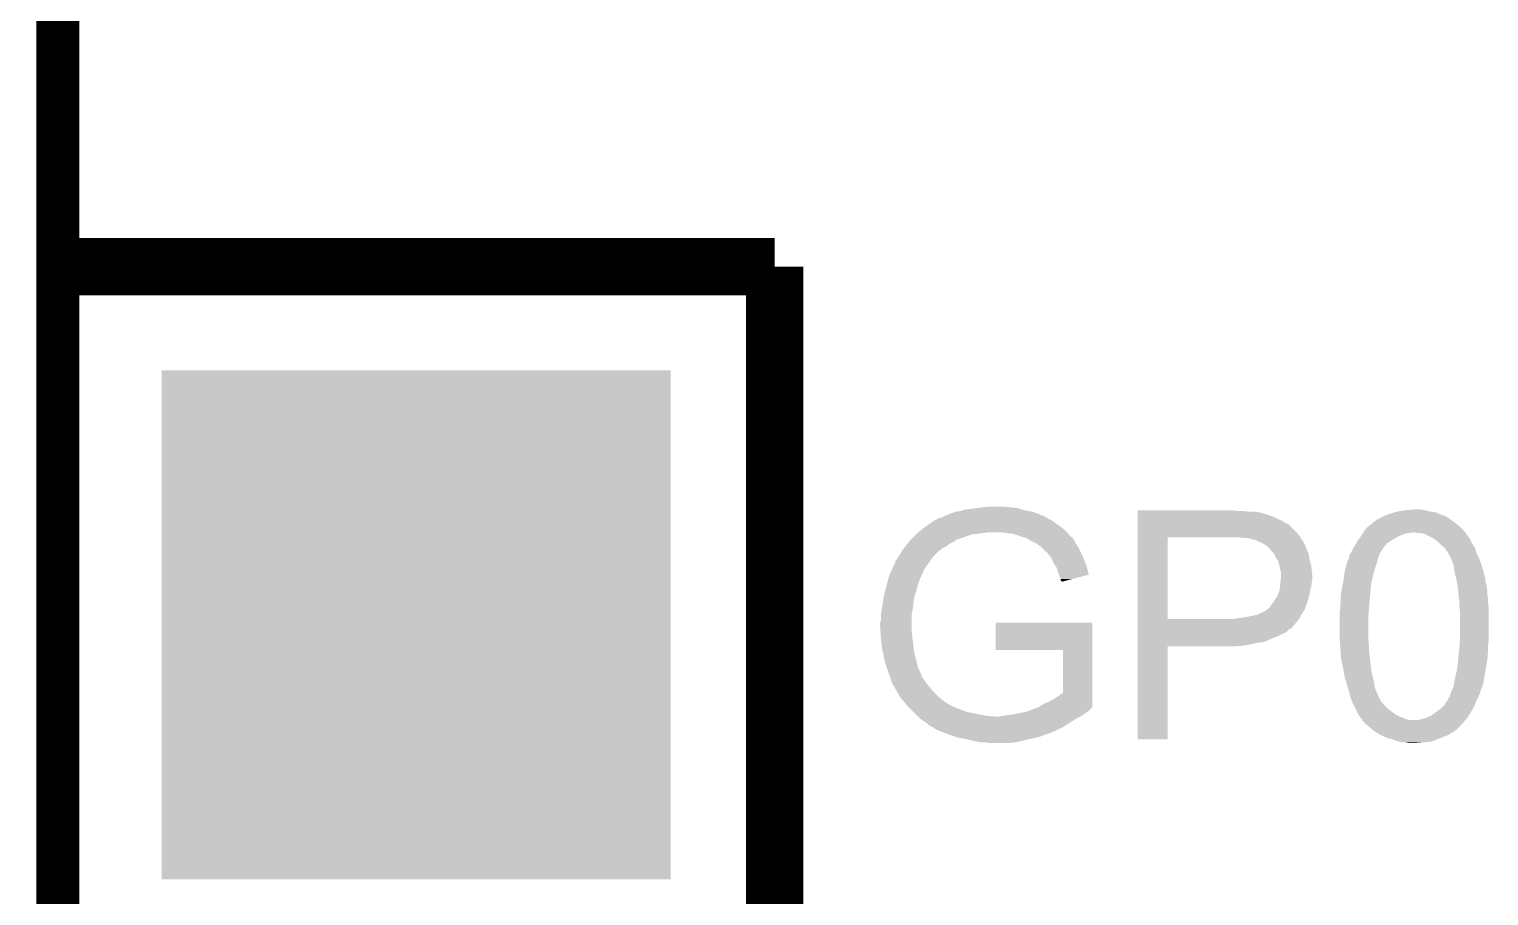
# Model space of a CAD drawing. Extents: x -1.4 to 24.2, y -3.9 to 40.3.
# Drawn here: x -1.37 to 3.8, y 30.03 to 33.1 of the extents above; entities that cross this region are included whole.
import ezdxf

# ---------------------------------------------------------------- set-up
doc = ezdxf.new("R2010")
doc.units = 0
doc.layers.get('0').update_dxf_attribs({"linetype": 'CONTINUOUS'})
for name, color, linetype in [('USBI2CCLICK_V102A_GKO', 5, 'CONTINUOUS'), ('USBI2CCLICK_V102A_GTO', 14, 'CONTINUOUS'), ('USBI2CCLICK_V102A_GTS', 12, 'CONTINUOUS')]:
    doc.layers.add(name, color=color, linetype=linetype)

# ---------------------------------------------------------------- blocks, each defined once
blk = doc.blocks.new('SQUARE_66')
blk.add_solid([(0.9017, 0.9017), (0.9017, -0.9017), (-0.9017, 0.9017), (-0.9017, -0.9017)])

msp = doc.modelspace()

# ---------------------------------------------------------------- linework, layer by layer
at = {"layer": 'USBI2CCLICK_V102A_GKO', "const_width": 0.1524}
msp.add_lwpolyline([(-1.27, -3.81), (-1.27, 39.116)], dxfattribs=at)
at = {"layer": 'USBI2CCLICK_V102A_GTO', "const_width": 0.2032}
for points in [[(-1.27, 32.258), (1.27, 32.258)], [(1.27, 22.098), (1.27, 32.258)]]:
    msp.add_lwpolyline(points, dxfattribs=at)
at = {"layer": 'USBI2CCLICK_V102A_GTO'}
for points in [[(1.912622, 31.38932), (1.930402, 31.391862), (2.18185, 31.38932), (2.167874, 31.391862)], [(1.930402, 31.391862), (1.938018, 31.3944), (2.167874, 31.391862), (2.15392, 31.3944)], [(1.938018, 31.3944), (1.945642, 31.39694), (2.15392, 31.3944), (2.145454, 31.39694)], [(1.945642, 31.39694), (1.986282, 31.40202), (2.145454, 31.39694), (2.128522, 31.40202)], [(1.986282, 31.40202), (2.006602, 31.40456), (2.128522, 31.40202), (2.10312, 31.40456)], [(2.006602, 31.40456), (2.026922, 31.4071), (2.10312, 31.40456), (2.0828, 31.4071)], [(2.55526, 31.39186), (2.555262, 31.3944), (2.905762, 31.39186), (2.88798, 31.3944)], [(2.55526, 31.38932), (2.55526, 31.39186), (2.946402, 31.38932), (2.92608, 31.39186)], [(3.47472, 31.38932), (3.505198, 31.3944), (3.591562, 31.38932), (3.573782, 31.3944)], [(3.505198, 31.3944), (3.535678, 31.39694), (3.573782, 31.3944), (3.558538, 31.39694)], [(1.8034, 31.33598), (1.81864, 31.34614), (2.282444, 31.33598), (2.26822, 31.34614)], [(1.81864, 31.34614), (1.83642, 31.358838), (2.26822, 31.34614), (2.25044, 31.358838)], [(1.83642, 31.358838), (1.836424, 31.35884), (2.25044, 31.358838), (2.250438, 31.35884)], [(1.836424, 31.35884), (1.838964, 31.358842), (2.250438, 31.35884), (2.250434, 31.358842)], [(1.838964, 31.358842), (1.844042, 31.361382), (2.250434, 31.358842), (2.245354, 31.361382)], [(1.844042, 31.361382), (1.851658, 31.36646), (2.245354, 31.361382), (2.2352, 31.36646)], [(1.851658, 31.36646), (1.851662, 31.366462), (2.2352, 31.36646), (2.235198, 31.366462)], [(1.851662, 31.366462), (1.861822, 31.369), (2.235198, 31.366462), (2.230966, 31.369)], [(1.861822, 31.369), (1.87198, 31.37408), (2.230966, 31.369), (2.222498, 31.37408)], [(1.87198, 31.37408), (1.878324, 31.376618), (2.222498, 31.37408), (2.217424, 31.376618)], [(1.878324, 31.376618), (1.878328, 31.37662), (2.217424, 31.376618), (2.212346, 31.37662)], [(1.878328, 31.37662), (1.884668, 31.379156), (2.212346, 31.37662), (2.2098, 31.379156)], [(1.884668, 31.379156), (1.897378, 31.38424), (2.2098, 31.379156), (2.195822, 31.38424)], [(1.897378, 31.38424), (1.912614, 31.389318), (2.195822, 31.38424), (2.18186, 31.389318)], [(1.912614, 31.389318), (1.912622, 31.38932), (2.18186, 31.389318), (2.18185, 31.38932)], [(2.555258, 31.315658), (2.55526, 31.343598), (3.119122, 31.315658), (3.09118, 31.343598)], [(2.55526, 31.38678), (2.55526, 31.38932), (2.984502, 31.38678), (2.96672, 31.38932)], [(2.55526, 31.386778), (2.55526, 31.38678), (2.987042, 31.386778), (2.984502, 31.38678)], [(2.55526, 31.384242), (2.55526, 31.386778), (2.99466, 31.384242), (2.987042, 31.386778)], [(2.55526, 31.3817), (2.55526, 31.384242), (3.004818, 31.3817), (2.99466, 31.384242)], [(2.55526, 31.37154), (2.55526, 31.3817), (3.0353, 31.37154), (3.004818, 31.3817)], [(2.55526, 31.36392), (2.55526, 31.37154), (3.05054, 31.36392), (3.0353, 31.37154)], [(2.55526, 31.356298), (2.55526, 31.36392), (3.068322, 31.356298), (3.05054, 31.36392)], [(2.55526, 31.34614), (2.55526, 31.356298), (3.083564, 31.34614), (3.068322, 31.356298)], [(2.55526, 31.346138), (2.55526, 31.34614), (3.086104, 31.346138), (3.083564, 31.34614)], [(2.55526, 31.343598), (2.55526, 31.346138), (3.09118, 31.343598), (3.086104, 31.346138)], [(3.365502, 31.330902), (3.37856, 31.34106), (3.70281, 31.330902), (3.69062, 31.34106)], [(3.37856, 31.34106), (3.38836, 31.348682), (3.69062, 31.34106), (3.681094, 31.348682)], [(3.38836, 31.348682), (3.390898, 31.35122), (3.681094, 31.348682), (3.67792, 31.35122)], [(3.390898, 31.35122), (3.393444, 31.353762), (3.67792, 31.35122), (3.674532, 31.353762)], [(3.393444, 31.353762), (3.39852, 31.356302), (3.674532, 31.353762), (3.671144, 31.356302)], [(3.39852, 31.356302), (3.403604, 31.36138), (3.671144, 31.356302), (3.664372, 31.36138)], [(3.403604, 31.36138), (3.411222, 31.36392), (3.664372, 31.36138), (3.660986, 31.36392)], [(3.411222, 31.36392), (3.415662, 31.366458), (3.660986, 31.36392), (3.6576, 31.366458)], [(3.415662, 31.366458), (3.420106, 31.368998), (3.6576, 31.366458), (3.652524, 31.368998)], [(3.420106, 31.368998), (3.424548, 31.371536), (3.652524, 31.368998), (3.64998, 31.371536)], [(3.424548, 31.371536), (3.429, 31.37408), (3.64998, 31.371536), (3.6432, 31.37408)], [(3.429, 31.37408), (3.442544, 31.37916), (3.6432, 31.37408), (3.62966, 31.37916)], [(3.442544, 31.37916), (3.449318, 31.3817), (3.62966, 31.37916), (3.623734, 31.3817)], [(3.449318, 31.3817), (3.466244, 31.386778), (3.623734, 31.3817), (3.611882, 31.386778)], [(3.466244, 31.386778), (3.47472, 31.38932), (3.611882, 31.386778), (3.591562, 31.38932)], [(1.745996, 31.28264), (1.75006, 31.28772), (1.905, 31.28264), (1.911774, 31.28772)], [(1.75006, 31.28772), (1.752598, 31.290258), (1.911774, 31.28772), (1.91516, 31.290258)], [(1.752598, 31.290258), (1.755138, 31.292798), (1.91516, 31.290258), (1.920236, 31.292798)], [(1.755138, 31.292798), (1.75514, 31.2928), (1.920236, 31.292798), (1.922776, 31.2928)], [(1.75514, 31.2928), (1.76276, 31.30042), (1.922776, 31.2928), (1.94564, 31.30042)], [(1.76276, 31.30042), (1.770378, 31.308038), (1.94564, 31.30042), (1.965956, 31.308038)], [(1.770378, 31.308038), (1.77292, 31.31058), (1.965956, 31.308038), (1.98882, 31.31058)], [(1.77292, 31.31058), (1.77546, 31.31312), (1.98882, 31.31058), (2.0066, 31.31312)], [(1.77546, 31.31312), (1.778564, 31.31566), (2.0066, 31.31312), (2.02438, 31.31566)], [(1.778564, 31.31566), (1.781668, 31.3182), (2.306006, 31.31566), (2.303782, 31.3182)], [(1.781668, 31.3182), (1.800294, 31.33344), (2.303782, 31.3182), (2.286, 31.33344)], [(1.800294, 31.33344), (1.8034, 31.33598), (2.286, 31.33344), (2.282444, 31.33598)], [(2.0955, 31.31312), (2.072638, 31.31566), (2.30823, 31.31312), (2.306006, 31.31566)], [(2.113278, 31.31058), (2.0955, 31.31312), (2.310452, 31.31058), (2.30823, 31.31312)], [(2.13106, 31.305502), (2.113278, 31.31058), (2.314898, 31.305502), (2.310452, 31.31058)], [(2.143758, 31.300422), (2.13106, 31.305502), (2.319344, 31.300422), (2.314898, 31.305502)], [(2.153914, 31.29788), (2.143758, 31.300422), (2.321568, 31.29788), (2.319344, 31.300422)], [(2.15392, 31.297878), (2.153914, 31.29788), (2.322202, 31.297878), (2.321568, 31.29788)], [(2.15394, 31.297872), (2.15392, 31.297878), (2.324104, 31.297872), (2.322202, 31.297878)], [(2.161538, 31.29534), (2.15394, 31.297872), (2.325792, 31.29534), (2.324104, 31.297872)], [(2.170434, 31.290258), (2.161538, 31.29534), (2.32918, 31.290258), (2.325792, 31.29534)], [(2.179322, 31.28518), (2.170434, 31.290258), (2.33172, 31.28518), (2.32918, 31.290258)], [(2.55525, 31.008342), (2.555258, 31.29786), (2.66192, 31.008342), (2.661922, 31.29786)], [(2.555258, 31.30296), (2.555258, 31.315658), (3.12928, 31.30296), (3.119122, 31.315658)], [(2.555258, 31.29788), (2.555258, 31.30296), (3.132668, 31.29788), (3.12928, 31.30296)], [(2.555258, 31.29786), (2.555258, 31.29788), (2.661922, 31.29786), (2.8956, 31.29788)], [(2.933702, 31.29534), (2.91592, 31.29788), (3.13436, 31.29534), (3.132668, 31.29788)], [(2.948942, 31.295338), (2.933702, 31.29534), (3.134362, 31.295338), (3.13436, 31.29534)], [(2.964184, 31.29026), (2.948942, 31.295338), (3.137748, 31.29026), (3.134362, 31.295338)], [(2.969264, 31.290258), (2.964184, 31.29026), (3.137748, 31.290258), (3.137748, 31.29026)], [(2.974336, 31.287722), (2.969264, 31.290258), (3.139438, 31.287722), (3.137748, 31.290258)], [(2.9845, 31.28264), (2.974336, 31.287722), (3.142342, 31.28264), (3.139438, 31.287722)], [(3.33502, 31.28518), (3.338408, 31.290262), (3.452704, 31.28518), (3.459482, 31.290262)], [(3.338408, 31.290262), (3.34518, 31.30042), (3.459482, 31.290262), (3.47726, 31.30042)], [(3.34518, 31.30042), (3.35026, 31.30804), (3.47726, 31.30042), (3.49504, 31.30804)], [(3.35026, 31.30804), (3.353646, 31.31312), (3.49504, 31.30804), (3.510284, 31.31312)], [(3.353646, 31.31312), (3.353648, 31.313122), (3.510284, 31.31312), (3.522984, 31.313122)], [(3.353648, 31.313122), (3.35534, 31.31566), (3.522984, 31.313122), (3.528064, 31.31566)], [(3.35534, 31.31566), (3.363804, 31.328358), (3.716444, 31.31566), (3.705862, 31.328358)], [(3.363804, 31.328358), (3.365502, 31.330902), (3.705862, 31.328358), (3.70281, 31.330902)], [(3.548382, 31.31312), (3.535678, 31.31566), (3.71856, 31.31312), (3.716444, 31.31566)], [(3.571242, 31.31058), (3.561082, 31.31312), (3.720376, 31.31058), (3.71856, 31.31312)], [(3.60172, 31.295338), (3.571242, 31.31058), (3.731262, 31.295338), (3.720376, 31.31058)], [(3.60528, 31.292796), (3.60172, 31.295338), (3.7338, 31.292796), (3.731262, 31.295338)], [(3.615944, 31.28518), (3.60528, 31.292796), (3.73634, 31.28518), (3.7338, 31.292796)], [(1.706882, 31.2293), (1.7145, 31.23946), (1.83134, 31.2293), (1.8415, 31.23946)], [(1.7145, 31.23946), (1.71958, 31.247082), (1.8415, 31.23946), (1.849122, 31.247082)], [(1.71958, 31.247082), (1.728046, 31.25978), (1.849122, 31.247082), (1.864362, 31.25978)], [(1.728046, 31.25978), (1.72974, 31.26232), (1.864362, 31.25978), (1.869442, 31.26232)], [(1.72974, 31.26232), (1.733802, 31.267398), (1.869442, 31.26232), (1.879598, 31.267398)], [(1.733802, 31.267398), (1.74193, 31.277558), (1.879598, 31.267398), (1.8923, 31.277558)], [(1.74193, 31.277558), (1.745996, 31.28264), (1.8923, 31.277558), (1.905, 31.28264)], [(2.189484, 31.280098), (2.179322, 31.28518), (2.334262, 31.280098), (2.33172, 31.28518)], [(2.194558, 31.27756), (2.189484, 31.280098), (2.335954, 31.27756), (2.334262, 31.280098)], [(2.2098, 31.2674), (2.194558, 31.27756), (2.342726, 31.2674), (2.335954, 31.27756)], [(2.212342, 31.264858), (2.2098, 31.2674), (2.34442, 31.264858), (2.342726, 31.2674)], [(2.227578, 31.249622), (2.212342, 31.264858), (2.35204, 31.249622), (2.34442, 31.264858)], [(2.235196, 31.24454), (2.227578, 31.249622), (2.35458, 31.24454), (2.35204, 31.249622)], [(2.237738, 31.239464), (2.235196, 31.24454), (2.356836, 31.239464), (2.35458, 31.24454)], [(2.24028, 31.23692), (2.237738, 31.239464), (2.357968, 31.23692), (2.356836, 31.239464)], [(2.250438, 31.22422), (2.24028, 31.23692), (2.363612, 31.22422), (2.357968, 31.23692)], [(2.997202, 31.27756), (2.9845, 31.28264), (3.145244, 31.27756), (3.142342, 31.28264)], [(3.0099, 31.26994), (2.997202, 31.27756), (3.149598, 31.26994), (3.145244, 31.27756)], [(3.009908, 31.269934), (3.0099, 31.26994), (3.1496, 31.269934), (3.149598, 31.26994)], [(3.013292, 31.267396), (3.009908, 31.269934), (3.149602, 31.267396), (3.1496, 31.269934)], [(3.02006, 31.26232), (3.013292, 31.267396), (3.15214, 31.26232), (3.149602, 31.267396)], [(3.020062, 31.262318), (3.02006, 31.26232), (3.152142, 31.262318), (3.15214, 31.26232)], [(3.027682, 31.25216), (3.020062, 31.262318), (3.156204, 31.25216), (3.152142, 31.262318)], [(3.037842, 31.241996), (3.027682, 31.25216), (3.16027, 31.241996), (3.156204, 31.25216)], [(3.040384, 31.236916), (3.037842, 31.241996), (3.1623, 31.236916), (3.16027, 31.241996)], [(3.04546, 31.226762), (3.040384, 31.236916), (3.163752, 31.226762), (3.1623, 31.236916)], [(3.306232, 31.234378), (3.307082, 31.236924), (3.41122, 31.234378), (3.412068, 31.236924)], [(3.307082, 31.236924), (3.310468, 31.242004), (3.412068, 31.236924), (3.413762, 31.242004)], [(3.310468, 31.242004), (3.31216, 31.244542), (3.413762, 31.242004), (3.415454, 31.244542)], [(3.31216, 31.244542), (3.3147, 31.249622), (3.415454, 31.244542), (3.418842, 31.249622)], [(3.3147, 31.249622), (3.317242, 31.254706), (3.418842, 31.249622), (3.42392, 31.254706)], [(3.317242, 31.254706), (3.318512, 31.257246), (3.42392, 31.254706), (3.423924, 31.257246)], [(3.318512, 31.257246), (3.32232, 31.264858), (3.423924, 31.257246), (3.429634, 31.264858)], [(3.32232, 31.264858), (3.330258, 31.277562), (3.429634, 31.264858), (3.439166, 31.277562)], [(3.330258, 31.277562), (3.333432, 31.282642), (3.439166, 31.277562), (3.44932, 31.282642)], [(3.333432, 31.282642), (3.33502, 31.28518), (3.44932, 31.282642), (3.452704, 31.28518)], [(3.619502, 31.282638), (3.615944, 31.28518), (3.737612, 31.282638), (3.73634, 31.28518)], [(3.627122, 31.275018), (3.619502, 31.282638), (3.741422, 31.275018), (3.737612, 31.282638)], [(3.632202, 31.269938), (3.627122, 31.275018), (3.74481, 31.269938), (3.741422, 31.275018)], [(3.644898, 31.25978), (3.632202, 31.269938), (3.751582, 31.25978), (3.74481, 31.269938)], [(3.644902, 31.259776), (3.644898, 31.25978), (3.751584, 31.259776), (3.751582, 31.25978)], [(3.649994, 31.24962), (3.644902, 31.259776), (3.754484, 31.24962), (3.751584, 31.259776)], [(3.652526, 31.249606), (3.649994, 31.24962), (3.754488, 31.249606), (3.754484, 31.24962)], [(3.65633, 31.242), (3.652526, 31.249606), (3.75666, 31.242), (3.754488, 31.249606)], [(3.666492, 31.221678), (3.65633, 31.242), (3.76682, 31.221678), (3.75666, 31.242)], [(1.678768, 31.17088), (1.685882, 31.18612), (1.79324, 31.17088), (1.80086, 31.18612)], [(1.685882, 31.18612), (1.691808, 31.198818), (1.80086, 31.18612), (1.808478, 31.198818)], [(1.691808, 31.198818), (1.69418, 31.2039), (1.808478, 31.198818), (1.812542, 31.2039)], [(1.69418, 31.2039), (1.69672, 31.208984), (1.812542, 31.2039), (1.81661, 31.208984)], [(1.69672, 31.208984), (1.696722, 31.21152), (1.81661, 31.208984), (1.81864, 31.21152)], [(1.696722, 31.21152), (1.696726, 31.214066), (1.81864, 31.21152), (1.820336, 31.214066)], [(1.696726, 31.214066), (1.701798, 31.21914), (1.820336, 31.214066), (1.82372, 31.21914)], [(1.701798, 31.21914), (1.701802, 31.219144), (1.82372, 31.21914), (1.823722, 31.219144)], [(1.701802, 31.219144), (1.70688, 31.229298), (1.823722, 31.219144), (1.83134, 31.229298)], [(1.70688, 31.229298), (1.706882, 31.2293), (1.83134, 31.229298), (1.83134, 31.2293)], [(2.251528, 31.22168), (2.250438, 31.22422), (2.36474, 31.22168), (2.363612, 31.22422)], [(2.25806, 31.20644), (2.251528, 31.22168), (2.370836, 31.20644), (2.36474, 31.22168)], [(2.264836, 31.196278), (2.25806, 31.20644), (2.3749, 31.196278), (2.370836, 31.20644)], [(2.268218, 31.191204), (2.264836, 31.196278), (2.376166, 31.191204), (2.3749, 31.196278)], [(2.27669, 31.165794), (2.268218, 31.191204), (2.3825, 31.165794), (2.376166, 31.191204)], [(3.050034, 31.219138), (3.04546, 31.226762), (3.16484, 31.219138), (3.163752, 31.226762)], [(3.05308, 31.21406), (3.050034, 31.219138), (3.166292, 31.21406), (3.16484, 31.219138)], [(3.057314, 31.201358), (3.05308, 31.21406), (3.16992, 31.201358), (3.166292, 31.21406)], [(3.05816, 31.198818), (3.057314, 31.201358), (3.170238, 31.198818), (3.16992, 31.201358)], [(3.061716, 31.18104), (3.05816, 31.198818), (3.17246, 31.18104), (3.170238, 31.198818)], [(3.2893, 31.178502), (3.293652, 31.19374), (3.394166, 31.178502), (3.39852, 31.19374)], [(3.293652, 31.19374), (3.298008, 31.208982), (3.39852, 31.19374), (3.4036, 31.208982)], [(3.298008, 31.208982), (3.29946, 31.214062), (3.4036, 31.208982), (3.404616, 31.214062)], [(3.29946, 31.214062), (3.299466, 31.216606), (3.404616, 31.214062), (3.405126, 31.216606)], [(3.299466, 31.216606), (3.304536, 31.221682), (3.405126, 31.216606), (3.406142, 31.221682)], [(3.304536, 31.221682), (3.30454, 31.221686), (3.406142, 31.221682), (3.406142, 31.221686)], [(3.30454, 31.221686), (3.304542, 31.229302), (3.406142, 31.221686), (3.409188, 31.229302)], [(3.304542, 31.229302), (3.306232, 31.234378), (3.409188, 31.229302), (3.41122, 31.234378)], [(3.66776, 31.21914), (3.666492, 31.221678), (3.767668, 31.21914), (3.76682, 31.221678)], [(3.67538, 31.19882), (3.66776, 31.21914), (3.77444, 31.19882), (3.767668, 31.21914)], [(3.67538, 31.198818), (3.67538, 31.19882), (3.774442, 31.198818), (3.77444, 31.19882)], [(3.67792, 31.1785), (3.67538, 31.198818), (3.780536, 31.1785), (3.774442, 31.198818)], [(1.665562, 31.12516), (1.669624, 31.140398), (1.775462, 31.12516), (1.78054, 31.140398)], [(1.669624, 31.140398), (1.670978, 31.145476), (1.78054, 31.140398), (1.783078, 31.145476)], [(1.670978, 31.145476), (1.672332, 31.150554), (1.783078, 31.145476), (1.78308, 31.150554)], [(1.672332, 31.150554), (1.673012, 31.1531), (1.78308, 31.150554), (1.785618, 31.1531)], [(1.673012, 31.1531), (1.6764, 31.165802), (1.785618, 31.1531), (1.791062, 31.165802)], [(1.6764, 31.165802), (1.678768, 31.17088), (1.791062, 31.165802), (1.79324, 31.17088)], [(2.27838, 31.160722), (2.27669, 31.165794), (2.363204, 31.160722), (2.3825, 31.165794)], [(2.283458, 31.150564), (2.27838, 31.160722), (2.32456, 31.150564), (2.363204, 31.160722)], [(2.28346, 31.145486), (2.283458, 31.150564), (2.305242, 31.145486), (2.32456, 31.150564)], [(2.285994, 31.142946), (2.28346, 31.145486), (2.295578, 31.142946), (2.305242, 31.145486)], [(2.286, 31.140428), (2.285994, 31.142946), (2.286, 31.140428), (2.295578, 31.142946)], [(3.0607, 31.13024), (3.060952, 31.132778), (3.171824, 31.13024), (3.17246, 31.132778)], [(3.060952, 31.132778), (3.061714, 31.140396), (3.17246, 31.132778), (3.17246, 31.140396)], [(3.061714, 31.140396), (3.062476, 31.148018), (3.17246, 31.140396), (3.174998, 31.148018)], [(3.06324, 31.173418), (3.061716, 31.18104), (3.173308, 31.173418), (3.17246, 31.18104)], [(3.062476, 31.148018), (3.06324, 31.15564), (3.174998, 31.148018), (3.174998, 31.15564)], [(3.06324, 31.158178), (3.06324, 31.173418), (3.175, 31.158178), (3.173308, 31.173418)], [(3.06324, 31.15564), (3.06324, 31.158178), (3.174998, 31.15564), (3.175, 31.158178)], [(3.278122, 31.10992), (3.283202, 31.13532), (3.38074, 31.10992), (3.38328, 31.13532)], [(3.283202, 31.13532), (3.28422, 31.1404), (3.38328, 31.13532), (3.384408, 31.1404)], [(3.28422, 31.1404), (3.28659, 31.15818), (3.384408, 31.1404), (3.38836, 31.15818)], [(3.28659, 31.15818), (3.2893, 31.178502), (3.38836, 31.15818), (3.394166, 31.178502)], [(3.679192, 31.173418), (3.67792, 31.1785), (3.78206, 31.173418), (3.780536, 31.1785)], [(3.679826, 31.170876), (3.679192, 31.173418), (3.782062, 31.170876), (3.78206, 31.173418)], [(3.681096, 31.165796), (3.679826, 31.170876), (3.7846, 31.165796), (3.782062, 31.170876)], [(3.682366, 31.160718), (3.681096, 31.165796), (3.784602, 31.160718), (3.7846, 31.165796)], [(3.683, 31.15818), (3.682366, 31.160718), (3.785448, 31.15818), (3.784602, 31.160718)], [(3.68413, 31.153096), (3.683, 31.15818), (3.78714, 31.153096), (3.785448, 31.15818)], [(3.685824, 31.145478), (3.68413, 31.153096), (3.78714, 31.145478), (3.78714, 31.153096)], [(3.68808, 31.13532), (3.685824, 31.145478), (3.78968, 31.13532), (3.78714, 31.145478)], [(3.68808, 31.135318), (3.68808, 31.13532), (3.789682, 31.135318), (3.78968, 31.13532)], [(3.69107, 31.109918), (3.68808, 31.135318), (3.79476, 31.109918), (3.789682, 31.135318)], [(1.654628, 31.079438), (1.65608, 31.089602), (1.76276, 31.079438), (1.765808, 31.089602)], [(1.65608, 31.089602), (1.660144, 31.104842), (1.765808, 31.089602), (1.77038, 31.104842)], [(1.660144, 31.104842), (1.665562, 31.12516), (1.77038, 31.104842), (1.775462, 31.12516)], [(3.04038, 31.07436), (3.050538, 31.089598), (3.158604, 31.07436), (3.16276, 31.089598)], [(3.050538, 31.089598), (3.053396, 31.09722), (3.16276, 31.089598), (3.16484, 31.09722)], [(3.053396, 31.09722), (3.058158, 31.109916), (3.16484, 31.09722), (3.167378, 31.109916)], [(3.058158, 31.109916), (3.059746, 31.12262), (3.167378, 31.109916), (3.16992, 31.12262)], [(3.059746, 31.12262), (3.0607, 31.13024), (3.16992, 31.12262), (3.171824, 31.13024)], [(3.27406, 31.0642), (3.275244, 31.08198), (3.376718, 31.0642), (3.3782, 31.08198)], [(3.275244, 31.08198), (3.2766, 31.102302), (3.3782, 31.08198), (3.380046, 31.102302)], [(3.2766, 31.102302), (3.278122, 31.10992), (3.380046, 31.102302), (3.38074, 31.10992)], [(3.692862, 31.094678), (3.69107, 31.109918), (3.79476, 31.094678), (3.79476, 31.109918)], [(3.69316, 31.09214), (3.692862, 31.094678), (3.795184, 31.09214), (3.79476, 31.094678)], [(3.694572, 31.079438), (3.69316, 31.09214), (3.7973, 31.079438), (3.795184, 31.09214)], [(1.64592, 31.026102), (1.64846, 31.0388), (1.755602, 31.026102), (1.75791, 31.0388)], [(1.64846, 31.0388), (1.650576, 31.0515), (1.75791, 31.0388), (1.76022, 31.0515)], [(1.650576, 31.0515), (1.651, 31.05404), (1.76022, 31.0515), (1.76045, 31.05404)], [(1.651, 31.05404), (1.654628, 31.079438), (1.76045, 31.05404), (1.76276, 31.079438)], [(2.984494, 31.026098), (3.009898, 31.0388), (3.1369, 31.026098), (3.145366, 31.0388)], [(3.009898, 31.0388), (3.013278, 31.041336), (3.145366, 31.0388), (3.147058, 31.041336)], [(3.013278, 31.041336), (3.020058, 31.04642), (3.147058, 31.041336), (3.148752, 31.04642)], [(3.020058, 31.04642), (3.022598, 31.04896), (3.148752, 31.04642), (3.149598, 31.04896)], [(3.022598, 31.04896), (3.02514, 31.054038), (3.149598, 31.04896), (3.151292, 31.054038)], [(3.02514, 31.054038), (3.027046, 31.056582), (3.151292, 31.054038), (3.15214, 31.056582)], [(3.027046, 31.056582), (3.036568, 31.069278), (3.15214, 31.056582), (3.15722, 31.069278)], [(3.036568, 31.069278), (3.04038, 31.07436), (3.15722, 31.069278), (3.158604, 31.07436)], [(3.27152, 31.033722), (3.27406, 31.048962), (3.374292, 31.033722), (3.375464, 31.048962)], [(3.27152, 31.01848), (3.27152, 31.033722), (3.37312, 31.01848), (3.374292, 31.033722)], [(3.27406, 31.0515), (3.27406, 31.0642), (3.37566, 31.0515), (3.376718, 31.0642)], [(3.27406, 31.048962), (3.27406, 31.0515), (3.375464, 31.048962), (3.37566, 31.0515)], [(3.6957, 31.069278), (3.694572, 31.079438), (3.7973, 31.069278), (3.7973, 31.079438)], [(3.6957, 31.0642), (3.6957, 31.069278), (3.7973, 31.0642), (3.7973, 31.069278)], [(3.6957, 31.04896), (3.6957, 31.0642), (3.799206, 31.04896), (3.7973, 31.0642)], [(3.696426, 31.043878), (3.6957, 31.04896), (3.79984, 31.043878), (3.799206, 31.04896)], [(3.69824, 31.031178), (3.696426, 31.043878), (3.79984, 31.031178), (3.79984, 31.043878)], [(3.69824, 30.94482), (3.69824, 31.031178), (3.79984, 30.94482), (3.79984, 31.031178)], [(1.64338, 30.982918), (1.643382, 30.995622), (1.75514, 30.982918), (1.75514, 30.995622)], [(1.644576, 30.962598), (1.64338, 30.982918), (1.75514, 30.962598), (1.75514, 30.982918)], [(1.643382, 30.995622), (1.64592, 31.003244), (1.75514, 30.995622), (1.75514, 31.003244)], [(1.64592, 31.023558), (1.64592, 31.026102), (1.75514, 31.023558), (1.755602, 31.026102)], [(1.64592, 31.003244), (1.64592, 31.023558), (1.75514, 31.003244), (1.75514, 31.023558)], [(2.05232, 30.899122), (2.05234, 30.995598), (2.395212, 30.899122), (2.39522, 30.995598)], [(2.05234, 30.995598), (2.052342, 30.99562), (2.39522, 30.995598), (2.052342, 30.99562)], [(2.55525, 31.00832), (2.55525, 31.008342), (2.898136, 31.00832), (2.66192, 31.008342)], [(2.55525, 30.99816), (2.55525, 31.00832), (3.11912, 30.99816), (3.127248, 31.00832)], [(2.55525, 30.982922), (2.55525, 30.99816), (3.106422, 30.982922), (3.11912, 30.99816)], [(2.55525, 30.980376), (2.55525, 30.982922), (3.103878, 30.980376), (3.106422, 30.982922)], [(2.55525, 30.9753), (2.55525, 30.980376), (3.101332, 30.9753), (3.103878, 30.980376)], [(2.898136, 31.00832), (2.905758, 31.010858), (3.127248, 31.00832), (3.129278, 31.010858)], [(2.905758, 31.010858), (2.905774, 31.01086), (3.129278, 31.010858), (3.12928, 31.01086)], [(2.905774, 31.01086), (2.92862, 31.0134), (3.12928, 31.01086), (3.13055, 31.0134)], [(2.92862, 31.0134), (2.979418, 31.02356), (3.13055, 31.0134), (3.13563, 31.02356)], [(2.979418, 31.02356), (2.984494, 31.026098), (3.13563, 31.02356), (3.1369, 31.026098)], [(3.27152, 30.942278), (3.27152, 31.01848), (3.37312, 30.942278), (3.37312, 31.01848)], [(1.645174, 30.952438), (1.644576, 30.962598), (1.75768, 30.952438), (1.75514, 30.962598)], [(1.64592, 30.93974), (1.645174, 30.952438), (1.75768, 30.93974), (1.75768, 30.952438)], [(1.645922, 30.939738), (1.64592, 30.93974), (1.75768, 30.939738), (1.75768, 30.93974)], [(1.647508, 30.92704), (1.645922, 30.939738), (1.76022, 30.92704), (1.75768, 30.939738)], [(1.651, 30.899102), (1.647508, 30.92704), (1.76255, 30.899102), (1.76022, 30.92704)], [(2.555248, 30.94736), (2.55525, 30.95498), (3.05308, 30.94736), (3.065778, 30.95498)], [(2.555248, 30.94228), (2.555248, 30.94736), (3.037842, 30.94228), (3.05308, 30.94736)], [(2.555248, 30.92704), (2.555248, 30.94228), (3.002276, 30.92704), (3.037842, 30.94228)], [(2.555248, 30.9245), (2.555248, 30.92704), (2.97942, 30.9245), (3.002276, 30.92704)], [(2.55525, 30.972756), (2.55525, 30.9753), (3.093718, 30.972756), (3.101332, 30.9753)], [(2.55525, 30.96768), (2.55525, 30.972756), (3.088638, 30.96768), (3.093718, 30.972756)], [(2.55525, 30.96006), (2.55525, 30.96768), (3.07848, 30.96006), (3.088638, 30.96768)], [(2.55525, 30.95498), (2.55525, 30.96006), (3.065778, 30.95498), (3.07848, 30.96006)], [(3.271998, 30.934662), (3.27152, 30.942278), (3.37312, 30.934662), (3.37312, 30.942278)], [(3.273268, 30.91434), (3.271998, 30.934662), (3.37566, 30.91434), (3.37312, 30.934662)], [(3.69609, 30.916878), (3.697262, 30.932118), (3.7973, 30.916878), (3.79984, 30.932118)], [(3.697262, 30.932118), (3.69824, 30.94482), (3.79984, 30.932118), (3.79984, 30.94482)], [(1.651636, 30.89656), (1.651, 30.899102), (1.76276, 30.89656), (1.76255, 30.899102)], [(1.65608, 30.87878), (1.651636, 30.89656), (1.767206, 30.87878), (1.76276, 30.89656)], [(1.65862, 30.86354), (1.65608, 30.87878), (1.771016, 30.86354), (1.767206, 30.87878)], [(2.291058, 30.8991), (2.05232, 30.899122), (2.395212, 30.8991), (2.395212, 30.899122)], [(2.29108, 30.74671), (2.291058, 30.8991), (2.3952, 30.74671), (2.395212, 30.8991)], [(2.55524, 30.581622), (2.555248, 30.911778), (2.661898, 30.581622), (2.66192, 30.911778)], [(2.555248, 30.91942), (2.555248, 30.9245), (2.95656, 30.91942), (2.97942, 30.9245)], [(2.555248, 30.91434), (2.555248, 30.91942), (2.93116, 30.91434), (2.95656, 30.91942)], [(2.555248, 30.9118), (2.555248, 30.91434), (2.900682, 30.9118), (2.93116, 30.91434)], [(2.555248, 30.911778), (2.555248, 30.9118), (2.66192, 30.911778), (2.900682, 30.9118)], [(3.27406, 30.90164), (3.273268, 30.91434), (3.37566, 30.90164), (3.37566, 30.91434)], [(3.274606, 30.894022), (3.27406, 30.90164), (3.37566, 30.894022), (3.37566, 30.90164)], [(3.276056, 30.8737), (3.274606, 30.894022), (3.3782, 30.8737), (3.37566, 30.894022)], [(3.2766, 30.86608), (3.276056, 30.8737), (3.379048, 30.86608), (3.3782, 30.8737)], [(3.691312, 30.863538), (3.694544, 30.8991), (3.79476, 30.863538), (3.7973, 30.8991)], [(3.694544, 30.8991), (3.6957, 30.9118), (3.7973, 30.8991), (3.7973, 30.9118)], [(3.6957, 30.9118), (3.69609, 30.916878), (3.7973, 30.9118), (3.7973, 30.916878)], [(1.6637, 30.84576), (1.65862, 30.86354), (1.77546, 30.84576), (1.771016, 30.86354)], [(1.667088, 30.835598), (1.6637, 30.84576), (1.778, 30.835598), (1.77546, 30.84576)], [(1.67386, 30.815278), (1.667088, 30.835598), (1.787236, 30.815278), (1.778, 30.835598)], [(3.28422, 30.83306), (3.2766, 30.86608), (3.382716, 30.83306), (3.379048, 30.86608)], [(3.285068, 30.827982), (3.28422, 30.83306), (3.38328, 30.827982), (3.382716, 30.83306)], [(3.288878, 30.80512), (3.285068, 30.827982), (3.38836, 30.80512), (3.38328, 30.827982)], [(3.683, 30.8102), (3.685822, 30.8229), (3.785324, 30.8102), (3.78714, 30.8229)], [(3.685822, 30.8229), (3.68808, 30.83306), (3.78714, 30.8229), (3.789044, 30.83306)], [(3.68808, 30.83306), (3.69062, 30.85592), (3.789044, 30.83306), (3.79333, 30.85592)], [(3.69062, 30.85592), (3.691312, 30.863538), (3.79333, 30.85592), (3.79476, 30.863538)], [(1.67691, 30.807656), (1.67386, 30.815278), (1.7907, 30.807656), (1.787236, 30.815278)], [(1.677926, 30.805114), (1.67691, 30.807656), (1.790706, 30.805114), (1.7907, 30.807656)], [(1.678938, 30.802582), (1.677926, 30.805114), (1.793234, 30.802582), (1.790706, 30.805114)], [(1.678942, 30.802574), (1.678938, 30.802582), (1.79324, 30.802574), (1.793234, 30.802582)], [(1.679576, 30.800034), (1.678942, 30.802574), (1.793246, 30.800034), (1.79324, 30.802574)], [(1.680848, 30.794958), (1.679576, 30.800034), (1.798322, 30.794958), (1.793246, 30.800034)], [(1.681482, 30.79242), (1.680848, 30.794958), (1.799846, 30.79242), (1.798322, 30.794958)], [(1.68402, 30.784802), (1.681482, 30.79242), (1.804416, 30.784802), (1.799846, 30.79242)], [(1.685292, 30.78226), (1.68402, 30.784802), (1.80594, 30.78226), (1.804416, 30.784802)], [(1.689098, 30.774644), (1.685292, 30.78226), (1.812288, 30.774644), (1.80594, 30.78226)], [(1.691638, 30.7721), (1.689098, 30.774644), (1.814408, 30.7721), (1.812288, 30.774644)], [(1.69418, 30.76702), (1.691638, 30.7721), (1.81864, 30.76702), (1.814408, 30.7721)], [(3.2893, 30.80258), (3.288878, 30.80512), (3.388996, 30.80258), (3.38836, 30.80512)], [(3.294634, 30.7848), (3.2893, 30.80258), (3.39344, 30.7848), (3.388996, 30.80258)], [(3.30073, 30.764484), (3.294634, 30.7848), (3.39598, 30.764484), (3.39344, 30.7848)], [(3.674362, 30.769558), (3.675378, 30.772098), (3.77698, 30.769558), (3.777704, 30.772098)], [(3.675378, 30.772098), (3.677556, 30.787338), (3.777704, 30.772098), (3.78206, 30.787338)], [(3.677556, 30.787338), (3.67792, 30.789878), (3.78206, 30.787338), (3.782422, 30.789878)], [(3.67792, 30.789878), (3.683, 30.8102), (3.782422, 30.789878), (3.785324, 30.8102)], [(1.70434, 30.74924), (1.69418, 30.76702), (1.833878, 30.74924), (1.81864, 30.76702)], [(1.714498, 30.731462), (1.70434, 30.74924), (1.85166, 30.731462), (1.833878, 30.74924)], [(1.7145, 30.73146), (1.714498, 30.731462), (1.851662, 30.73146), (1.85166, 30.731462)], [(1.72905, 30.713678), (1.7145, 30.73146), (1.874522, 30.713678), (1.851662, 30.73146)], [(2.242822, 30.71622), (2.2606, 30.72638), (2.395198, 30.71622), (2.3952, 30.72638)], [(2.2606, 30.72638), (2.29108, 30.74671), (2.3952, 30.72638), (2.3952, 30.74671)], [(3.30454, 30.751778), (3.30073, 30.764484), (3.401426, 30.751778), (3.39598, 30.764484)], [(3.30962, 30.731462), (3.30454, 30.751778), (3.410132, 30.731462), (3.401426, 30.751778)], [(3.310574, 30.728922), (3.30962, 30.731462), (3.41122, 30.728922), (3.410132, 30.731462)], [(3.315334, 30.716224), (3.310574, 30.728922), (3.418838, 30.716224), (3.41122, 30.728922)], [(3.649978, 30.716218), (3.652518, 30.71876), (3.754754, 30.716218), (3.755706, 30.71876)], [(3.652518, 30.71876), (3.653788, 30.7213), (3.755706, 30.71876), (3.75666, 30.7213)], [(3.653788, 30.7213), (3.657598, 30.728916), (3.75666, 30.7213), (3.761738, 30.728916)], [(3.657598, 30.728916), (3.6576, 30.728918), (3.761738, 30.728916), (3.761738, 30.728918)], [(3.6576, 30.728918), (3.662678, 30.736536), (3.761738, 30.728918), (3.764278, 30.736536)], [(3.662678, 30.736538), (3.665218, 30.746696), (3.76428, 30.736538), (3.769358, 30.746696)], [(3.662678, 30.736536), (3.662678, 30.736538), (3.764278, 30.736536), (3.76428, 30.736538)], [(3.665218, 30.746696), (3.66522, 30.746698), (3.769358, 30.746696), (3.769358, 30.746698)], [(3.66522, 30.746698), (3.66725, 30.751776), (3.769358, 30.746698), (3.76936, 30.751776)], [(3.66725, 30.751776), (3.674362, 30.769558), (3.76936, 30.751776), (3.77698, 30.769558)], [(1.73736, 30.70352), (1.72905, 30.713678), (1.891456, 30.70352), (1.874522, 30.713678)], [(1.74244, 30.69844), (1.73736, 30.70352), (1.899924, 30.69844), (1.891456, 30.70352)], [(1.742442, 30.698438), (1.74244, 30.69844), (1.902464, 30.698438), (1.899924, 30.69844)], [(1.750062, 30.690818), (1.742442, 30.698438), (1.917702, 30.690818), (1.902464, 30.698438)], [(1.752602, 30.688278), (1.750062, 30.690818), (1.927862, 30.688278), (1.917702, 30.690818)], [(1.76022, 30.68066), (1.752602, 30.688278), (1.945642, 30.68066), (1.927862, 30.688278)], [(1.7653, 30.67558), (1.76022, 30.68066), (1.9685, 30.67558), (1.945642, 30.68066)], [(1.77038, 30.6705), (1.7653, 30.67558), (1.9939, 30.6705), (1.9685, 30.67558)], [(1.77546, 30.66542), (1.77038, 30.6705), (2.021838, 30.66542), (1.9939, 30.6705)], [(2.07772, 30.66542), (2.0955, 30.66796), (2.357118, 30.66542), (2.360504, 30.66796)], [(2.0955, 30.66796), (2.115818, 30.6705), (2.360504, 30.66796), (2.363892, 30.6705)], [(2.115818, 30.6705), (2.127248, 30.67304), (2.363892, 30.6705), (2.36728, 30.67304)], [(2.127248, 30.67304), (2.13868, 30.67558), (2.36728, 30.67304), (2.37109, 30.67558)], [(2.13868, 30.67558), (2.164082, 30.680662), (2.37109, 30.67558), (2.378712, 30.680662)], [(2.164082, 30.680662), (2.170428, 30.6832), (2.378712, 30.680662), (2.38252, 30.6832)], [(2.170428, 30.6832), (2.189484, 30.69082), (2.38252, 30.6832), (2.39014, 30.69082)], [(2.189484, 30.69082), (2.192026, 30.690826), (2.39014, 30.69082), (2.390146, 30.690826)], [(2.192026, 30.690826), (2.194558, 30.693354), (2.390146, 30.690826), (2.392674, 30.693354)], [(2.194558, 30.693354), (2.194566, 30.69336), (2.392674, 30.693354), (2.395198, 30.69336)], [(2.194566, 30.69336), (2.199644, 30.693362), (2.395198, 30.69336), (2.395198, 30.693362)], [(2.199644, 30.693362), (2.225042, 30.7086), (2.395198, 30.693362), (2.395198, 30.7086)], [(2.225042, 30.7086), (2.242822, 30.71622), (2.395198, 30.7086), (2.395198, 30.71622)], [(3.31628, 30.713702), (3.315334, 30.716224), (3.41884, 30.713702), (3.418838, 30.716224)], [(3.316288, 30.71368), (3.31628, 30.713702), (3.42137, 30.71368), (3.41884, 30.713702)], [(3.31724, 30.71114), (3.316288, 30.71368), (3.423068, 30.71114), (3.42137, 30.71368)], [(3.319782, 30.70606), (3.31724, 30.71114), (3.42646, 30.70606), (3.423068, 30.71114)], [(3.326132, 30.69336), (3.319782, 30.70606), (3.43916, 30.69336), (3.42646, 30.70606)], [(3.331212, 30.6832), (3.326132, 30.69336), (3.45186, 30.6832), (3.43916, 30.69336)], [(3.33756, 30.670502), (3.331212, 30.6832), (3.46964, 30.670502), (3.45186, 30.6832)], [(3.344334, 30.66034), (3.33756, 30.670502), (3.48996, 30.66034), (3.46964, 30.670502)], [(3.5941, 30.66542), (3.61188, 30.67812), (3.727874, 30.66542), (3.73634, 30.67812)], [(3.61188, 30.67812), (3.632198, 30.69336), (3.73634, 30.67812), (3.744806, 30.69336)], [(3.632198, 30.69336), (3.639816, 30.700978), (3.744806, 30.69336), (3.74904, 30.700978)], [(3.639816, 30.700978), (3.642358, 30.703518), (3.74904, 30.700978), (3.749992, 30.703518)], [(3.642358, 30.703518), (3.649978, 30.716218), (3.749992, 30.703518), (3.754754, 30.716218)], [(1.778, 30.66288), (1.77546, 30.66542), (2.052318, 30.66288), (2.021838, 30.66542)], [(1.78054, 30.66034), (1.778, 30.66288), (2.346962, 30.66034), (2.35204, 30.66288)], [(1.785618, 30.655262), (1.78054, 30.66034), (2.338498, 30.655262), (2.346962, 30.66034)], [(1.800862, 30.6451), (1.785618, 30.655262), (2.32156, 30.6451), (2.338498, 30.655262)], [(1.80848, 30.64002), (1.800862, 30.6451), (2.313576, 30.64002), (2.32156, 30.6451)], [(1.816098, 30.632402), (1.80848, 30.64002), (2.301604, 30.632402), (2.313576, 30.64002)], [(1.823716, 30.627322), (1.816098, 30.632402), (2.29362, 30.627322), (2.301604, 30.632402)], [(1.823722, 30.62732), (1.823716, 30.627322), (2.293618, 30.62732), (2.29362, 30.627322)], [(1.831336, 30.62478), (1.823722, 30.62732), (2.288538, 30.62478), (2.293618, 30.62732)], [(1.836414, 30.619706), (1.831336, 30.62478), (2.27839, 30.619706), (2.288538, 30.62478)], [(1.838954, 30.6197), (1.836414, 30.619706), (2.278378, 30.6197), (2.27839, 30.619706)], [(1.8415, 30.617162), (1.838954, 30.6197), (2.273302, 30.617162), (2.278378, 30.6197)], [(1.853356, 30.61208), (1.8415, 30.617162), (2.26314, 30.61208), (2.273302, 30.617162)], [(2.052318, 30.66288), (2.065024, 30.662882), (2.35204, 30.66288), (2.352042, 30.662882)], [(2.065024, 30.662882), (2.070104, 30.66542), (2.352042, 30.662882), (2.357118, 30.66542)], [(3.34772, 30.65526), (3.344334, 30.66034), (3.50351, 30.65526), (3.48996, 30.66034)], [(3.350254, 30.652726), (3.34772, 30.65526), (3.510268, 30.652726), (3.50351, 30.65526)], [(3.350256, 30.652722), (3.350254, 30.652726), (3.510278, 30.652722), (3.510268, 30.652726)], [(3.35026, 30.650186), (3.350256, 30.652722), (3.52295, 30.650186), (3.510278, 30.652722)], [(3.350266, 30.65018), (3.35026, 30.650186), (3.522978, 30.65018), (3.52295, 30.650186)], [(3.362962, 30.637478), (3.350266, 30.65018), (3.705542, 30.637478), (3.716656, 30.65018)], [(3.366008, 30.63494), (3.362962, 30.637478), (3.703322, 30.63494), (3.705542, 30.637478)], [(3.390392, 30.61462), (3.366008, 30.63494), (3.682994, 30.61462), (3.703322, 30.63494)], [(3.548378, 30.65018), (3.55854, 30.65272), (3.716656, 30.65018), (3.718878, 30.65272)], [(3.55854, 30.65272), (3.567426, 30.655258), (3.718878, 30.65272), (3.7211, 30.655258)], [(3.567426, 30.655258), (3.57632, 30.657798), (3.7211, 30.655258), (3.722792, 30.657798)], [(3.57632, 30.657798), (3.5941, 30.66542), (3.722792, 30.657798), (3.727874, 30.66542)], [(1.85928, 30.60954), (1.853356, 30.61208), (2.257042, 30.60954), (2.26314, 30.61208)], [(1.8796, 30.60192), (1.85928, 30.60954), (2.238752, 30.60192), (2.257042, 30.60954)], [(1.886714, 30.59938), (1.8796, 30.60192), (2.232656, 30.59938), (2.238752, 30.60192)], [(1.88672, 30.599378), (1.886714, 30.59938), (2.227576, 30.599378), (2.232656, 30.59938)], [(1.90094, 30.5943), (1.88672, 30.599378), (2.217418, 30.5943), (2.227576, 30.599378)], [(1.908048, 30.591762), (1.90094, 30.5943), (2.2098, 30.591762), (2.217418, 30.5943)], [(1.91516, 30.589222), (1.908048, 30.591762), (2.199642, 30.589222), (2.2098, 30.591762)], [(1.940564, 30.58414), (1.91516, 30.589222), (2.17932, 30.58414), (2.199642, 30.589222)], [(1.95326, 30.5816), (1.940564, 30.58414), (2.16662, 30.5816), (2.17932, 30.58414)], [(1.964268, 30.57906), (1.95326, 30.5816), (2.15392, 30.57906), (2.16662, 30.5816)], [(1.98628, 30.57398), (1.964268, 30.57906), (2.133598, 30.57398), (2.15392, 30.57906)], [(2.001518, 30.57144), (1.98628, 30.57398), (2.123438, 30.57144), (2.133598, 30.57398)], [(2.029458, 30.5689), (2.016758, 30.57144), (2.092962, 30.5689), (2.123438, 30.57144)], [(2.661898, 30.5816), (2.55524, 30.581622), (2.661898, 30.5816), (2.661898, 30.581622)], [(3.39042, 30.614598), (3.390392, 30.61462), (3.68046, 30.614598), (3.682994, 30.61462)], [(3.39344, 30.61208), (3.39042, 30.614598), (3.680446, 30.61208), (3.68046, 30.614598)], [(3.39345, 30.612074), (3.39344, 30.61208), (3.680446, 30.612074), (3.680446, 30.61208)], [(3.397254, 30.609538), (3.39345, 30.612074), (3.67538, 30.609538), (3.680446, 30.612074)], [(3.401062, 30.607), (3.397254, 30.609538), (3.672836, 30.607), (3.67538, 30.609538)], [(3.404878, 30.604456), (3.401062, 30.607), (3.665218, 30.604456), (3.672836, 30.607)], [(3.408678, 30.601922), (3.404878, 30.604456), (3.662682, 30.601922), (3.665218, 30.604456)], [(3.413766, 30.599378), (3.408678, 30.601922), (3.660136, 30.599378), (3.662682, 30.601922)], [(3.429002, 30.59176), (3.413766, 30.599378), (3.64236, 30.59176), (3.660136, 30.599378)], [(3.439158, 30.586682), (3.429002, 30.59176), (3.628818, 30.586682), (3.64236, 30.59176)], [(3.454398, 30.58414), (3.439158, 30.586682), (3.62204, 30.58414), (3.628818, 30.586682)], [(3.4671, 30.57906), (3.454398, 30.58414), (3.609338, 30.57906), (3.62204, 30.58414)], [(3.48234, 30.573982), (3.4671, 30.57906), (3.596642, 30.573982), (3.609338, 30.57906)], [(3.48235, 30.57398), (3.48234, 30.573982), (3.596638, 30.57398), (3.596642, 30.573982)], [(3.495038, 30.57144), (3.48235, 30.57398), (3.56616, 30.57144), (3.596638, 30.57398)], [(3.515358, 30.5689), (3.505198, 30.57144), (3.535682, 30.5689), (3.56616, 30.57144)]]:
    msp.add_solid(points, dxfattribs=at)

# ---------------------------------------------------------------- block references
at = {"layer": 'USBI2CCLICK_V102A_GTS'}
msp.add_blockref('SQUARE_66', (0, 30.988), dxfattribs=at)

doc.saveas('drawing.dxf')
